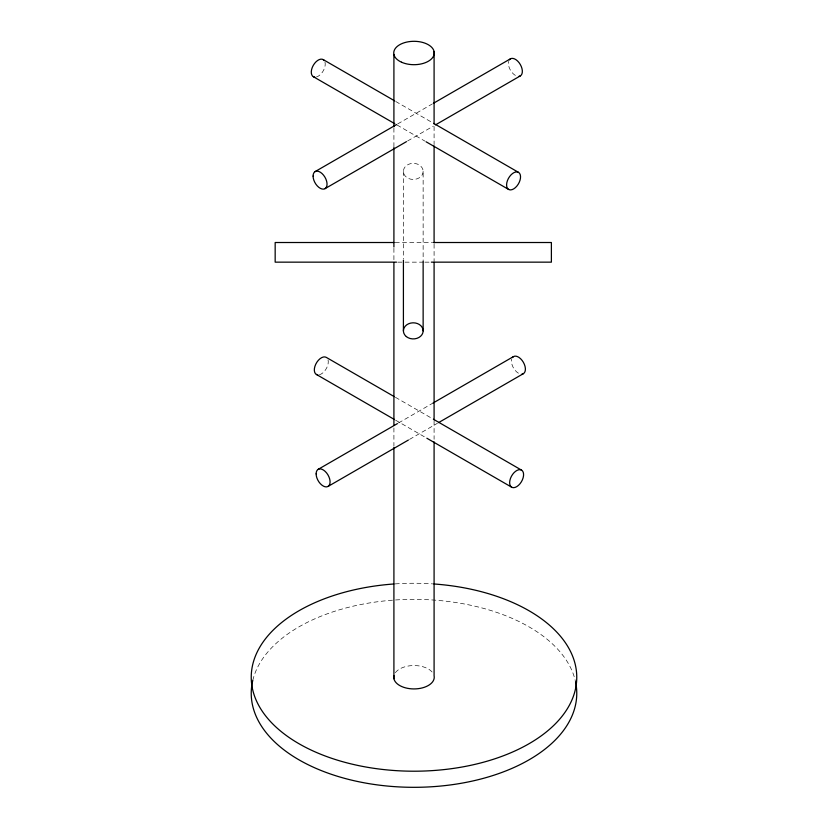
<?xml version="1.0" encoding="UTF-8"?>
<svg xmlns="http://www.w3.org/2000/svg" width="828" height="828" viewBox="0 0 828 828"><rect width="100%" height="100%" fill="white"/><g stroke="black" fill="none" stroke-linecap="round" stroke-linejoin="round"><path stroke-width="0.62" stroke-dasharray="4.14 3.1" d="M397.719 123.91L432.319 103.935M407.583 140.988L433.251 126.177M398.537 422.953L433.137 402.977M409.518 439.399L437.422 423.294M395.204 242.511L432.64 242.511M397.782 262.155L423.605 262.155M424.888 262.155L430.053 262.155M395.732 101.482L432.568 122.741M397.026 125.007L424.93 141.112M395.432 397.305L432.268 418.575M395.618 420.189L425.747 437.588M434.089 126.518L434.089 144.61M434.089 244.125L434.089 260.923M434.089 421.183L434.089 439.285M423.139 171.396A9.864 8.052 0 0 1 408.339 178.372A9.864 8.052 0 0 1 408.339 164.42A9.864 8.052 0 0 1 423.139 171.396L423.139 261.42M403.412 171.396L403.412 258.853M393.911 128.112L393.911 147.498M393.911 248.307L393.911 261.234M393.911 427.952L393.911 446.044M515.378 75.42A9.864 5.692 60 0 1 508.64 61.396M395.173 583.895A162.774 93.978 0 0 1 432.589 583.875M252.778 680.409A162.774 93.978 0 0 1 415.159 599.368A162.774 93.978 0 0 1 575.522 681.744M324.99 62.162A9.864 5.692 -60 0 1 316.451 76.963M395.349 672.688A20.245 11.685 0 0 1 414.145 665.546A20.245 11.685 0 0 1 432.765 672.843M518.421 373.19A9.864 5.692 60 0 1 511.683 359.155M328.043 359.921A9.864 5.692 -60 0 1 319.494 374.722"/><path stroke-width="1.24" d="M315.126 171.593L396.602 124.552M433.437 103.283L510.441 58.829M324.99 188.67L406.465 141.64M435.487 124.883L520.305 75.907M318.18 469.352L397.419 423.605M433.137 402.977L513.495 356.589M328.043 486.44L408.401 440.041M438.529 422.642L523.358 373.676M393.911 242.511L275.165 242.511L275.165 262.155L396.498 262.155M433.924 242.511L551.386 242.511L551.386 262.155L431.347 262.155M323.189 59.595L394.614 100.83M433.675 123.382L518.504 172.359A9.864 5.692 -60 0 1 515.378 187.635A9.864 5.692 -60 0 1 506.829 182.709A9.864 5.692 -60 0 1 518.504 172.359M313.326 76.683L394.801 123.714M426.047 141.764L508.64 189.446M394.314 396.664L326.232 357.354A9.864 5.692 -60 0 0 315.768 364.185A9.864 5.692 -60 0 0 317.817 374.887M433.375 419.216L521.547 470.118A9.864 5.692 -60 0 1 518.421 485.405A9.864 5.692 -60 0 1 509.882 480.468A9.864 5.692 -60 0 1 521.547 470.118M316.368 374.442L394.501 419.548M426.865 438.229L511.683 487.206M434.089 51.553L434.089 123.931M434.089 145.904L434.089 242.832M434.089 262.217L434.089 419.899M434.089 441.862L434.089 675.793A20.245 11.685 0 0 1 413.855 688.927A20.245 11.685 0 0 1 393.942 675.627M423.139 261.42L423.139 330.869M403.412 260.137L403.412 330.869M393.911 54.441L393.911 126.819M393.911 147.498L393.911 247.013M393.911 262.517L393.911 425.364M393.911 447.337L393.911 678.681M509.334 59.854A9.864 5.692 60 0 1 520.305 64.522A9.864 5.692 60 0 1 518.866 76.362M575.522 681.744A162.774 93.978 0 0 1 412.841 787.314A162.774 93.978 0 0 1 252.778 680.409M433.862 583.968A162.774 93.978 0 0 1 551.572 727.46A162.774 93.978 0 0 1 276.552 727.574A162.774 93.978 0 0 1 393.911 583.978M314.764 77.128A9.864 5.692 -60 0 1 313.326 65.288A9.864 5.692 -60 0 1 324.297 60.62M512.387 357.613A9.864 5.692 60 0 1 523.358 362.281A9.864 5.692 60 0 1 521.909 374.121M313.087 176.105A9.864 5.692 60 0 0 323.551 189.126A9.864 5.692 60 0 0 323.551 175.174A9.864 5.692 60 0 0 313.087 176.105M406.3 336.561A9.864 8.052 0 0 0 422.808 332.949A9.864 8.052 0 0 0 410.719 323.086A9.864 8.052 0 0 0 406.3 336.561M401.559 62.224A20.245 11.685 0 0 0 434.058 54.607A20.245 11.685 0 0 0 406.382 42.166A20.245 11.685 0 0 0 401.559 62.224M316.13 473.864A9.864 5.692 60 0 0 326.594 486.885A9.864 5.692 60 0 0 326.594 472.933A9.864 5.692 60 0 0 316.13 473.864"/></g></svg>
